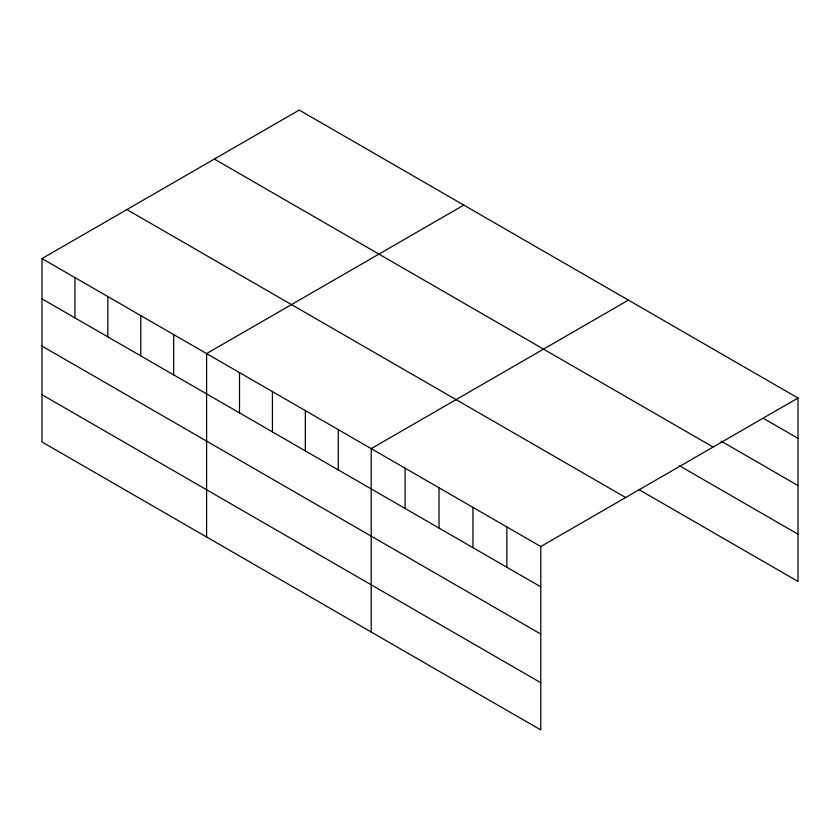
<?xml version="1.0" encoding="UTF-8"?>
<svg xmlns="http://www.w3.org/2000/svg" width="840" height="840" viewBox="0 0 840 840"><rect width="100%" height="100%" fill="white"/><g stroke="black" fill="none" stroke-linecap="round" stroke-linejoin="round"><path stroke-width="1.26" d="M42 258.573L540.782 546.536L540.782 729.928L42 441.966L42 258.573L299.219 110.072L798 398.034L798 581.427L638.589 489.394M463.817 205.097L206.598 353.598L206.598 536.991M628.415 300.121L371.196 448.634L371.196 632.026M540.782 546.536L798 398.034M764.085 418.74L798 438.322M721.119 441.157L798 485.541M214.337 159.075L713.118 447.038M679.287 465.665L798 534.198M126.882 209.57L625.663 497.532M42 298.862L540.782 586.824M42 346.08L540.782 634.053M42 394.737L540.782 682.71M506.867 526.964L506.867 567.242M472.941 507.381L472.941 547.659M439.026 487.798L439.026 528.077M405.111 468.216L405.111 508.494M338.279 429.629L338.279 469.906M305.351 410.624L305.351 450.901M272.433 391.619L272.433 431.897M239.516 372.614L239.516 412.892M173.68 334.593L173.68 374.881M140.763 315.588L140.763 355.877M107.835 296.583L107.835 336.872M74.918 277.578L74.918 317.867"/></g></svg>
